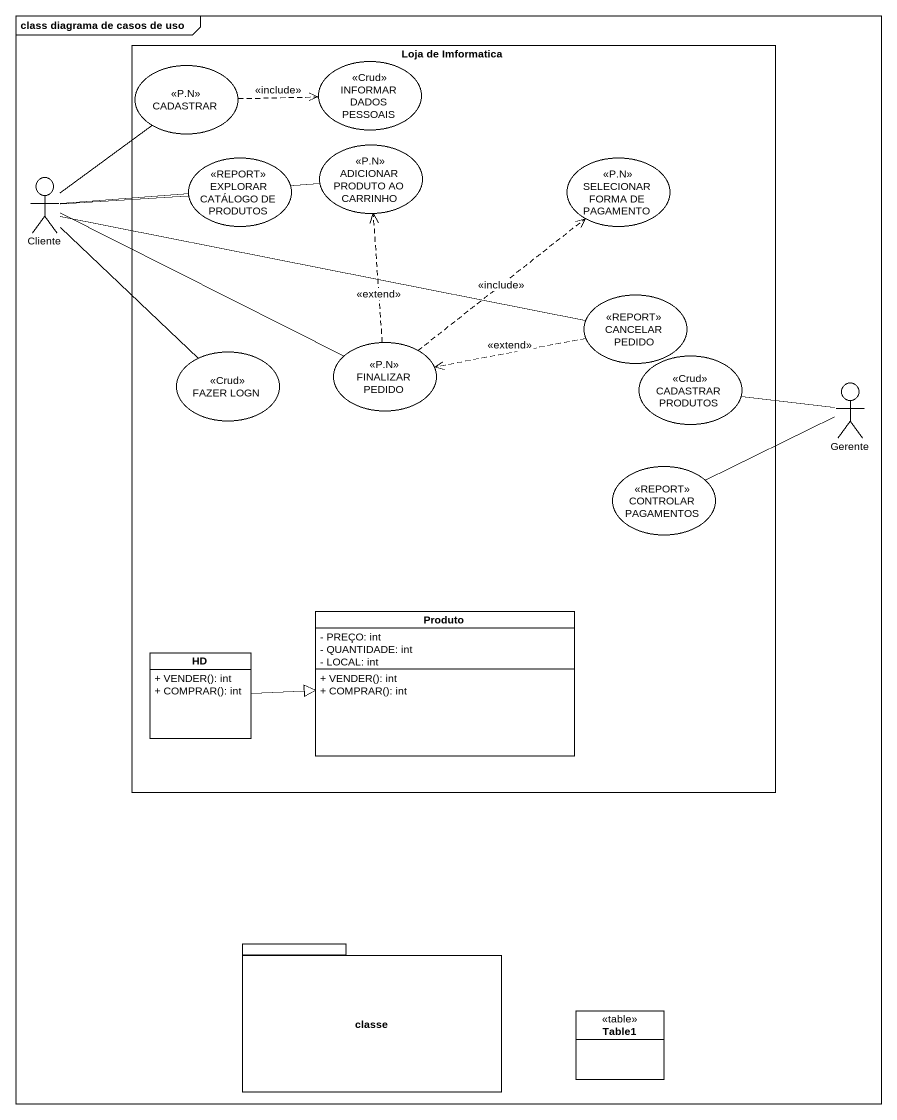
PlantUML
@startuml
mainframe class diagrama de casos de uso
allowmixing
hide circle
hide empty members
skinparam classAttributeIconSize 0
rectangle "Loja de Imformatica" as Loja_de_Imformatica {
  usecase CADASTRAR <<P.N>>
  usecase "INFORMAR DADOS PESSOAIS" as INFORMAR_DADOS_PESSOAIS <<Crud>>
  usecase "EXPLORAR CATÁLOGO DE PRODUTOS" as EXPLORAR_CATÁLOGO_DE <<REPORT>>
  usecase "ADICIONAR PRODUTO AO CARRINHO" as ADICIONAR_PRODUTO_AO <<P.N>>
  usecase "SELECIONAR FORMA DE PAGAMENTO" as SELECIONAR_FORMA_DE <<P.N>>
  usecase "CANCELAR PEDIDO" as CANCELAR_PEDIDO <<REPORT>>
  usecase "FAZER LOGN" as FAZER_LOGN <<Crud>>
  usecase "FINALIZAR PEDIDO" as FINALIZAR_PEDIDO <<P.N>>
  usecase "CADASTRAR PRODUTOS" as CADASTRAR_PRODUTOS <<Crud>>
  usecase "CONTROLAR PAGAMENTOS" as CONTROLAR_PAGAMENTOS <<REPORT>>
  class Produto {
    - PREÇO: int
    - QUANTIDADE: int
    - LOCAL: int
    + VENDER(): int
    + COMPRAR(): int
  }
  class HD {
    + VENDER(): int
    + COMPRAR(): int
  }
}
actor Cliente
actor Gerente
package classe {
}
class Table1 <<table>>
CADASTRAR .right.> INFORMAR_DADOS_PESSOAIS : <<include>>
Cliente -up- CADASTRAR
Cliente -right- EXPLORAR_CATÁLOGO_DE
Cliente -right- ADICIONAR_PRODUTO_AO
Cliente -right- CANCELAR_PEDIDO
Cliente -- FAZER_LOGN
Cliente -right- FINALIZAR_PEDIDO
CANCELAR_PEDIDO .left.> FINALIZAR_PEDIDO : <<extend>>
FINALIZAR_PEDIDO .up.> ADICIONAR_PRODUTO_AO : <<extend>>
FINALIZAR_PEDIDO .up.> SELECIONAR_FORMA_DE : <<include>>
Gerente -left- CADASTRAR_PRODUTOS
Gerente -left- CONTROLAR_PAGAMENTOS
HD -right-|> Produto
@enduml
